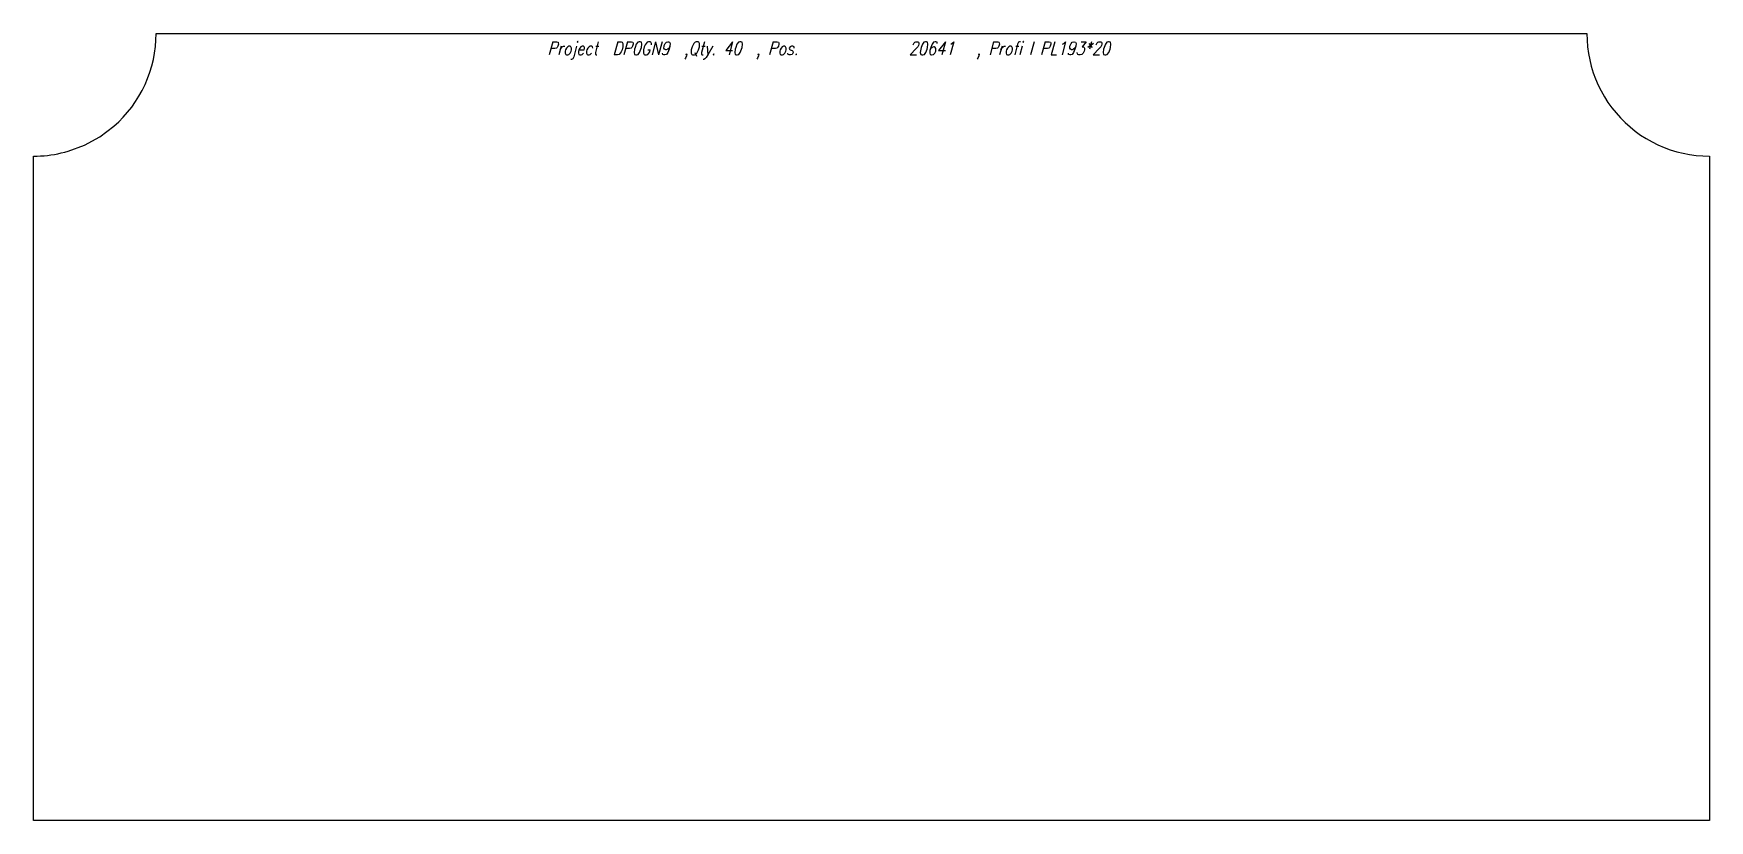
# Model space of a CAD drawing. Extents: x 0 to 410, y -96 to 96.
import ezdxf

# ---------------------------------------------------------------- set-up
doc = ezdxf.new("R2010")
doc.units = 0
doc.header["$LTSCALE"] = 10
doc.layers.add('TEILE', color=7, linetype='CONTINUOUS')
doc.layers.add('UNTERSCHRIFT', color=7, linetype='CONTINUOUS')
doc.styles.get("Standard").update_dxf_attribs({"font": 'ROMANS'})

msp = doc.modelspace()

# ---------------------------------------------------------------- linework, layer by layer
at = {"layer": 'TEILE', "color": 2}
for p, q in [((29.828117, 93.043144), (29.957005, 94.644279)), ((29.957005, 94.644279), (30.000004, 96.25)), ((30.000004, 96.25), (30, 96.25)), ((30, 96.25), (380, 96.25)), ((380, 96.25), (380.044006, 94.625839)), ((380.044006, 94.625839), (380.175842, 93.006432)), ((29.314415, 89.873047), (29.613714, 91.451218)), ((29.613714, 91.451218), (29.828117, 93.043144)), ((380.175842, 93.006432), (380.395203, 91.396545)), ((380.395203, 91.396545), (380.701416, 89.800888)), ((27.916897, 85.266037), (28.464787, 86.776009)), ((28.464787, 86.776009), (28.931072, 88.313148)), ((28.931072, 88.313148), (29.314415, 89.873047)), ((380.701416, 89.800888), (381.093506, 88.224152)), ((381.093506, 88.224152), (381.570435, 86.670959)), ((381.570435, 86.670959), (382.130707, 85.145859)), ((25.800436, 80.941895), (26.582806, 82.344788)), ((26.582806, 82.344788), (27.288969, 83.787544)), ((27.288969, 83.787544), (27.916897, 85.266037)), ((382.130707, 85.145859), (382.772766, 83.653328)), ((382.772766, 83.653328), (383.494629, 82.197754)), ((383.494629, 82.197754), (384.294312, 80.783386)), ((23.019539, 77.011986), (24.016243, 78.271667)), ((24.016243, 78.271667), (24.944096, 79.582893)), ((24.944096, 79.582893), (25.800436, 80.941895)), ((384.294312, 80.783386), (385.169342, 79.414383)), ((385.169342, 79.414383), (386.117218, 78.094772)), ((386.117218, 78.094772), (387.135162, 76.828415)), ((19.645823, 73.577507), (20.831192, 74.661545)), ((20.831192, 74.661545), (21.956837, 75.807457)), ((21.956837, 75.807457), (23.019539, 77.011986)), ((387.135162, 76.828415), (388.220154, 75.619019)), ((388.220154, 75.619019), (389.369049, 74.470131)), ((389.369049, 74.470131), (390.57843, 73.385132)), ((12.46245, 68.961037), (16.219225, 71.01239)), ((16.219225, 71.01239), (19.645823, 73.577507)), ((390.57843, 73.385132), (391.844788, 72.367203)), ((391.844788, 72.367203), (393.164398, 71.419327)), ((393.164398, 71.419327), (394.533386, 70.544281)), ((394.533386, 70.544281), (395.947754, 69.744637)), ((395.947754, 69.744637), (397.40332, 69.022736)), ((0, 66.25), (0.856678, 66.26223)), ((0, -96.25), (0, 66.25)), ((0.856678, 66.26223), (1.712661, 66.29892)), ((1.712661, 66.29892), (2.567247, 66.360046)), ((2.567247, 66.360046), (3.41974, 66.445541)), ((3.41974, 66.445541), (4.269443, 66.555351)), ((4.269443, 66.555351), (5.115664, 66.689377)), ((5.115664, 66.689377), (5.957711, 66.847519)), ((5.957711, 66.847519), (6.7949, 67.02964)), ((6.7949, 67.02964), (7.626547, 67.235588)), ((7.626547, 67.235588), (8.451974, 67.46521)), ((8.451974, 67.46521), (8.451977, 67.46521)), ((8.451977, 67.46521), (12.46245, 68.961037)), ((397.40332, 69.022736), (398.895874, 68.380692)), ((398.895874, 68.380692), (400.420959, 67.820396)), ((400.420959, 67.820396), (401.974182, 67.343491)), ((401.974182, 67.343491), (403.550903, 66.951378)), ((403.550903, 66.951378), (405.146545, 66.645195)), ((405.146545, 66.645195), (406.756439, 66.42585)), ((406.756439, 66.42585), (408.375854, 66.293983)), ((408.375854, 66.293983), (410, 66.249985)), ((410, 66.25), (410, -96.25)), ((410, 66.249985), (410, 66.25)), ((410, -96.25), (0, -96.25))]:
    msp.add_line(p, q, dxfattribs=at)

# ---------------------------------------------------------------- texts
at = {"layer": 'UNTERSCHRIFT', "color": 2, "oblique": 15, "width": 0.8}
for s, p in [('Project  DP0GN9  ,Qty. 40  , Pos. ', (125.700005, 91)), ('  , Profi l PL193*20', (227.099991, 91)), ('20641', (214.100006, 91))]:
    msp.add_text(s, height=3.25, dxfattribs=at).set_placement(p)

doc.saveas('drawing.dxf')
